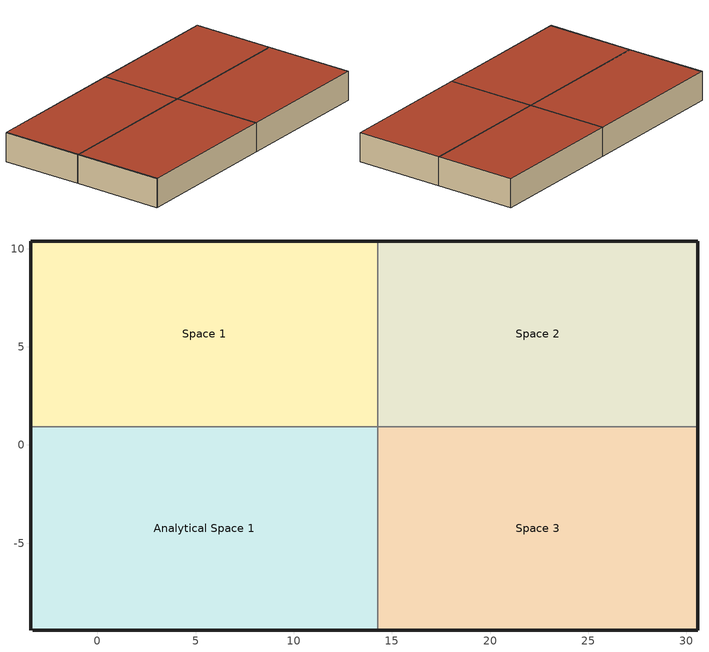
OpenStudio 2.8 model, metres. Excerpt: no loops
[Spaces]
Space 1
 floor ground (Slab edge uninsulated): -3.4,0.94 -3.4,10.39 14.28,10.39 14.28,0.94 z0
 wall outside (R-13 wood frame wall): 14.28,10.39 -3.4,10.39 -3.4,0.94 z0:3.35
 wall to Analytical Space 1: -3.4,0.94 14.28,0.94 z0:3.35
 wall to Space 2: 14.28,0.94 14.28,10.39 z0:3.35
 roof outside (R-20 over roof deck - cool roof): -3.3,0.94 14.28,0.94 14.28,10.39 -3.3,10.39 z3.35
Analytical Space 1
 floor ground (Slab edge uninsulated): -3.4,-9.42 -3.4,0.94 14.28,0.94 14.28,-9.42 z0
 wall outside (R-13 wood frame wall): -3.4,0.94 -3.4,-9.42 / -3.3,-9.42 14.28,-9.42 z0:3.35
 wall to Space 3: 14.28,-9.42 14.28,0.94 z0:3.35
 roof outside (R-20 over roof deck - cool roof): -3.3,-9.42 14.28,-9.42 14.28,0.94 -3.3,0.94 z3.35
Space 2
 floor ground (Slab edge uninsulated): 14.28,0.94 14.28,10.39 30.58,10.39 30.58,0.94 z0
 wall outside (R-13 wood frame wall): 30.58,0.94 30.58,10.39 14.28,10.39 z0:3.35
 wall to Space 3: 14.28,0.94 30.48,0.94 z0:3.35
 roof outside (R-20 over roof deck - cool roof): 14.28,0.94 30.58,0.94 30.58,10.39 14.28,10.39 z3.35
Space 3
 floor ground (Slab edge uninsulated): 14.28,-9.42 14.28,0.94 30.58,0.94 30.58,-9.42 z0
 wall outside (R-13 wood frame wall): 14.28,-9.42 30.58,-9.42 30.58,0.94 z0:3.35
 roof outside (R-20 over roof deck - cool roof): 14.28,-9.42 30.58,-9.42 30.58,0.94 14.28,0.94 z3.35
[Building]
Project Name
[SizingPeriod:DesignDay] Barometric Pressure {Pa}=83011; Sky Clearness=0; Rain Indicator=0; Snow Indicator=0; Day of Month=21; Daylight Saving Time Indicator=0; Dry-Bulb Temperature Range Modifier Type=DefaultMultipliers
Name | Maximum Dry-Bulb Temperature {C} | Daily Dry-Bulb Temperature Range {deltaC} | Humidity Indicating Conditions at Maximum Dry-Bulb | Wind Speed {m/s} | Wind Direction {deg} | Month | Day Type | Humidity Indicating Type | Solar Model Indicator | ASHRAE Taub | ASHRAE Taud
Denver Intl Ap Ann Clg .4% Condns DB=>MWB | 34.6 | 15.2 | 15.7 | 4.2 | 80 | 7 | SummerDesignDay | Wetbulb | ASHRAETau | 0.424 | 2.012
Denver Intl Ap Ann Clg .4% Condns WB=>MDB | 27.3 | 15.2 | 18.3 | 4.2 | 80 | 7 | SummerDesignDay | Wetbulb | ASHRAETau | 0.424 | 2.012
Denver Intl Ap Ann Clg .4% Condns DP=>MDB | 19.9 | 15.2 | 16 | 4.2 | 80 | 7 | SummerDesignDay | Dewpoint | ASHRAETau | 0.424 | 2.012
Denver Intl Ap Ann Htg 99.6% Condns DB | -17.4 | 0 | -17.4 | 3.3 | 160 | 12 | WinterDesignDay | Wetbulb | ASHRAEClearSky
Denver Intl Ap Ann Clg .4% Condns Enth=>MDB | 27 | 15.2 | 58300 | 4.2 | 80 | 7 | SummerDesignDay | Enthalpy | ASHRAETau | 0.424 | 2.012
Denver Intl Ap Ann Hum_n 99.6% Condns DP=>MCDB | -11.7 | 0 | -21.5 | 3.3 | 160 | 12 | WinterDesignDay | Dewpoint | ASHRAEClearSky
Denver Intl Ap Ann Htg Wind 99.6% Condns WS=>MCDB | 1.8 | 0 | 1.8 | 14.1 | 160 | 12 | WinterDesignDay | Wetbulb | ASHRAEClearSky
[Site:WaterMainsTemperature]
Calculation Method=Correlation; Maximum Difference In Monthly Average Outdoor Air Temperatures {deltaC}=10
[ClimateZones]

[Site]
Boston, MA: Latitude {deg}=42.35866; Longitude {deg}=-71.0567; Time Zone {hr}=-7; Elevation {m}=4.8768
[Material] Roughness=MediumRough
Name | Thickness {m} | Conductivity {W/m-K} | Density {kg/m3} | Specific Heat {J/kg-K} | Solar Absorptance
Wood shingle  (WS01) | 0.017769 | 0.11544 | 512.64 | 1256.04 | 0.7
Wood Sft 3/4 in  (WD01) | 0.019049 | 0.11544 | 512.64 | 1381.644
GypBd 5/8 in  (GP02) | 0.015879 | 0.160266 | 801 | 837.36 | 0.7
Blt-Up roof 3/8 in  (BR01) | 0.00954 | 0.162516 | 1121.4 | 1465.38 | 0.3
MinBd 3 in R-10.4  (IN24) | 0.076196 | 0.041538 | 240.3 | 711.756
Soil 8 in | 0.204206 | 1.730735 | 1842.3 | 837.36
Conc heavyweight 140lb 8 in  (CC05) | 0.2032 | 1.311205 | 2242.8 | 837.36
[Material:NoMass] Roughness=Smooth
Name | Thermal Resistance {m2-K/W}
Bldg paper felt  (BP01) | 0.01057
Minwool batt R13 w/ 2x4 frame | 1.6255
UG surface fictitious insulation | 5.28331
Carpet fiber pad  (CP01) | 0.36631
[Construction]
R-13 wood frame wall: Wood shingle  (WS01), Bldg paper felt  (BP01), Wood Sft 3/4 in  (WD01), Minwool batt R13 w/ 2x4 frame, GypBd 5/8 in  (GP02)
R-20 over roof deck - cool roof: Blt-Up roof 3/8 in  (BR01), Bldg paper felt  (BP01), MinBd 3 in R-10.4  (IN24), MinBd 3 in R-10.4  (IN24), Wood Sft 3/4 in  (WD01)
Slab edge uninsulated: UG surface fictitious insulation, Soil 8 in, Conc heavyweight 140lb 8 in  (CC05), Carpet fiber pad  (CP01)
[ThermalZone] Use Ideal Air Loads=No
Name | Volume {m3} | Thermostat
VAV Box Hot Water-1 | 536.059 | Thermostat Setpoint Dual Setpoint 1
VAV Box Electric-1 | 487.42 | Thermostat Setpoint Dual Setpoint 2
VAV Box Furnace-1 | 448.588 | Thermostat Setpoint Dual Setpoint 3
VAV Box No Reheat-1 | 493.914 | Thermostat Setpoint Dual Setpoint 4
[Space]
Name | Default Schedule Set | Thermal Zone | Design Specification Outdoor Air Object
Space 1 | aim0119|aim0119|aim0125 | VAV Box Electric-1 | Space 1_ventilation
Analytical Space 1 | aim0182|aim0182|aim0188 | VAV Box Hot Water-1 | Analytical Space 1_ventilation
Space 2 | aim0245|aim0245|aim0251 | VAV Box Furnace-1 | Space 2_ventilation
Space 3 | aim0182|aim0182|aim0188 | VAV Box No Reheat-1 | Space 3_ventilation
[DefaultScheduleSet] Infiltration Schedule=infil_bldg
Name | Number of People Schedule | Lighting Schedule | Electric Equipment Schedule
aim0119|aim0119|aim0125 | School Occupancy - 8am to 9pm | School Lighting - 7 AM to 9 PM | School Lighting - 7 AM to 9 PM
aim0182|aim0182|aim0188 | Common Office Occupancy - 8 AM to 5 PM | Office Lighting - 6 AM to 11 PM | Office Lighting - 6 AM to 11 PM
aim0245|aim0245|aim0251 | Restaurant Occupancy - Lunch and Dinner | Retail Lighting - 7 AM to 8 PM | Retail Lighting - 7 AM to 8 PM
[Lights:Definition] Design Level Calculation Method=Watts/Area
Name | Watts per Space Floor Area {W/m2}
adv_import_light_0 | 21.5171
adv_import_light_1 | 10.7639
adv_import_light_2 | 9.68752
[ElectricEquipment:Definition] Design Level Calculation Method=Watts/Area
Name | Watts per Space Floor Area {W/m2}
adv_import_elec_equip_0 | 21.5278
adv_import_elec_equip_1 | 13.9931
adv_import_elec_equip_2 | 5.81251
[People:Definition] Number of People Calculation Method=People; Fraction Radiant=0.3
Name | Number of People {people} | Sensible Heat Fraction
adv_import_people_0 | 72 | 0.5
adv_import_people_1 | 7 | 0.555556
adv_import_people_2 | 108 | 0.5
adv_import_people_3 | 6 | 0.555556
[Lights] Fraction Replaceable=1
Name | Lights Definition | Space or SpaceType
Space 1_lights | adv_import_light_0 | Space 1
Analytical Space 1_lights | adv_import_light_1 | Analytical Space 1
Space 2_lights | adv_import_light_2 | Space 2
Space 3_lights | adv_import_light_1 | Space 3
[ElectricEquipment]
Name | Electric Equipment Definition | Space or SpaceType
Space 1_elec_equip | adv_import_elec_equip_0 | Space 1
Analytical Space 1_elec_equip | adv_import_elec_equip_1 | Analytical Space 1
Space 2_elec_equip | adv_import_elec_equip_2 | Space 2
Space 3_elec_equip | adv_import_elec_equip_1 | Space 3
[People] Multiplier=1
Name | People Definition | Space or SpaceType | Activity Level Schedule
Space 1_people | adv_import_people_0 | Space 1 | activity_70.33705684133334
Analytical Space 1_people | adv_import_people_1 | Analytical Space 1 | activity_131.8819815775
Space 2_people | adv_import_people_2 | Space 2 | activity_161.1890885947222
Space 3_people | adv_import_people_3 | Space 3 | activity_131.8819815775
[SpaceInfiltration:DesignFlowRate] Design Flow Rate Calculation Method=Flow/ExteriorWallArea; Flow per Exterior Surface Area {m3/s-m2}=0.00019304
Name | Space or SpaceType | Schedule
Space 1_infiltration | Space 1 | All None Occ Sch based infiltration sch
Analytical Space 1_infiltration | Analytical Space 1 | SensFurnACDXFurnCV Occ Sch based infiltration sch
Space 2_infiltration | Space 2 | EnthElecACDXElecCV Occ Sch based infiltration sch
Space 3_infiltration | Space 3 | DOAS NoneHWCHWHWVV Occ Sch based infiltration sch
[DesignSpecification:OutdoorAir] Outdoor Air Method=Sum
Name | Outdoor Air Flow per Person {m3/s-person} | Outdoor Air Flow per Floor Area {m3/s-m2}
Space 1_ventilation | 0.00353961 | 0.0003048
Analytical Space 1_ventilation; Space 3_ventilation | 0.00235974 | 0.0003048
Space 2_ventilation | 0.00353961 | 0.0009144
[ThermostatSetpoint:DualSetpoint]
Name | Heating Setpoint Temperature Schedule | Cooling Setpoint Temperature Schedule
Thermostat Setpoint Dual Setpoint 1 | VAV Box Hot Water-1 Htg Setpoint Schedule with Setback | VAV Box Hot Water-1 Clg Setpoint Schedule with Setback
Thermostat Setpoint Dual Setpoint 2 | VAV Box Electric-1 Htg Setpoint Schedule with Setback | VAV Box Electric-1 Clg Setpoint Schedule with Setback
Thermostat Setpoint Dual Setpoint 3 | VAV Box Furnace-1 Htg Setpoint Schedule with Setback | VAV Box Furnace-1 Clg Setpoint Schedule with Setback
Thermostat Setpoint Dual Setpoint 4 | VAV Box No Reheat-1 Htg Setpoint Schedule with Setback | VAV Box No Reheat-1 Clg Setpoint Schedule with Setback
[SetpointManager:Scheduled] Control Variable=Temperature
Name | Schedule
Setpoint Manager Scheduled 1 | Schedule Constant 1
Setpoint Manager Scheduled 2 | Schedule Constant 2
Setpoint Manager Scheduled 3 | Schedule Constant 3
[AvailabilityManager:NightCycle] Control Type=CycleOnAny; Thermostat Tolerance {deltaC}=1; Cycling Run Time {s}=3600
Availability Manager Night Cycle 1; Availability Manager Night Cycle 2; Availability Manager Night Cycle 3
[Coil:Heating:Electric]
EnthElecACDXElecCV Preheat Coil: Availability Schedule=Always On Discrete
[HeatExchanger:AirToAir:SensibleAndLatent] Availability Schedule=Always On Discrete; Nominal Supply Air Flow Rate {m3/s}=autosize; Sensible Effectiveness at 100% Heating Air Flow=0.76; Sensible Effectiveness at 75% Heating Air Flow=0.81; Sensible Effectiveness at 100% Cooling Air Flow=0.76; Sensible Effectiveness at 75% Cooling Air Flow=0.81; Nominal Electric Power {W}=0; Supply Air Outlet Temperature Control=Yes; Heat Exchanger Type=Plate; Frost Control Type=None; Threshold Temperature {C}=1.7; Economizer Lockout=Yes
Name | Latent Effectiveness at 100% Heating Air Flow | Latent Effectiveness at 75% Heating Air Flow | Latent Effectiveness at 100% Cooling Air Flow | Latent Effectiveness at 75% Cooling Air Flow
EnthElecACDXElecCV Heat Exchanger | 0.68 | 0.73 | 0.68 | 0.73
SensFurnACDXFurnCV Heat Exchanger | 0 | 0 | 0 | 0
[Coil:Heating:Gas]
SensFurnACDXFurnCV Preheat Coil: Availability Schedule=Always On Discrete; Gas Burner Efficiency=0.8; Nominal Capacity {W}=AutoSize; Parasitic Electric Load {W}=0; Parasitic Gas Load {W}=0
[Schedule:Ruleset]
Name | Default Day Schedule | Summer Design Day Schedule | Winter Design Day Schedule
School Lighting - 7 AM to 9 PM | Schedule Day 1 | School Lighting - 7 AM to 9 PM Summer Design Day | School Lighting - 7 AM to 9 PM Winter Design Day
School Occupancy - 8am to 9pm | Schedule Day 4 | School Occupancy - 8am to 9pm Summer Design Day | School Occupancy - 8am to 9pm Winter Design Day
Office Lighting - 6 AM to 11 PM | Schedule Day 7 | Office Lighting - 6 AM to 11 PM Summer Design Day | Office Lighting - 6 AM to 11 PM Winter Design Day
Common Office Occupancy - 8 AM to 5 PM | Schedule Day 10 | Common Office Occupancy - 8 AM to 5 PM Summer Design Day | Common Office Occupancy - 8 AM to 5 PM Winter Design Day
Retail Lighting - 7 AM to 8 PM | Schedule Day 13 | Retail Lighting - 7 AM to 8 PM Summer Design Day | Retail Lighting - 7 AM to 8 PM Winter Design Day
Restaurant Occupancy - Lunch and Dinner | Schedule Day 16 | Restaurant Occupancy - Lunch and Dinner Summer Design Day | Restaurant Occupancy - Lunch and Dinner Winter Design Day
infil_bldg | Schedule Day 19 | infil_bldg Summer Design Day | infil_bldg Winter Design Day
activity_70.33705684133334 | Schedule Day 22 | activity_70.33705684133334 Summer Design Day | activity_70.33705684133334 Winter Design Day
activity_131.8819815775 | Schedule Day 25 | activity_131.8819815775 Summer Design Day | activity_131.8819815775 Winter Design Day
activity_161.1890885947222 | Schedule Day 28 | activity_161.1890885947222 Summer Design Day | activity_161.1890885947222 Winter Design Day
VAV Box Hot Water-1 Htg Setpoint Schedule with Setback | Schedule Day 33 | htg_VAV Box Hot Water-1 Summer Design Day | htg_VAV Box Hot Water-1 Winter Design Day
VAV Box Hot Water-1 Clg Setpoint Schedule with Setback | Schedule Day 43 | clg_VAV Box Hot Water-1 Summer Design Day | clg_VAV Box Hot Water-1 Winter Design Day
VAV Box Electric-1 Htg Setpoint Schedule with Setback | Schedule Day 55 | htg_VAV Box Electric-1 Summer Design Day | htg_VAV Box Electric-1 Winter Design Day
VAV Box Electric-1 Clg Setpoint Schedule with Setback | Schedule Day 65 | clg_VAV Box Electric-1 Summer Design Day | clg_VAV Box Electric-1 Winter Design Day
VAV Box Furnace-1 Htg Setpoint Schedule with Setback | Schedule Day 77 | htg_VAV Box Furnace-1 Summer Design Day | htg_VAV Box Furnace-1 Winter Design Day
VAV Box Furnace-1 Clg Setpoint Schedule with Setback | Schedule Day 87 | clg_VAV Box Furnace-1 Summer Design Day | clg_VAV Box Furnace-1 Winter Design Day
VAV Box No Reheat-1 Htg Setpoint Schedule with Setback | Schedule Day 99 | htg_VAV Box No Reheat-1 Summer Design Day | htg_VAV Box No Reheat-1 Winter Design Day
VAV Box No Reheat-1 Clg Setpoint Schedule with Setback | Schedule Day 109 | clg_VAV Box No Reheat-1 Summer Design Day | clg_VAV Box No Reheat-1 Winter Design Day
All None Occ Sch based infiltration sch | All None Occ Sch Default 1 | All None Occ Sch Summer Design Day 1 | All None Occ Sch Winter Design Day 1
EnthElecACDXElecCV Occ Sch based infiltration sch | EnthElecACDXElecCV Occ Sch Default 1 | EnthElecACDXElecCV Occ Sch Summer Design Day 1 | EnthElecACDXElecCV Occ Sch Winter Design Day 1
SensFurnACDXFurnCV Occ Sch based infiltration sch | SensFurnACDXFurnCV Occ Sch Default 1 | SensFurnACDXFurnCV Occ Sch Summer Design Day 1 | SensFurnACDXFurnCV Occ Sch Winter Design Day 1
DOAS NoneHWCHWHWVV Occ Sch based infiltration sch | DOAS NoneHWCHWHWVV Occ Sch Default 1 | DOAS NoneHWCHWHWVV Occ Sch Summer Design Day 1 | DOAS NoneHWCHWHWVV Occ Sch Winter Design Day 1
[Schedule:Day]
Schedule Day 1; School Lighting - 7 AM to 9 PM Winter Design Day; School Lighting - 7 AM to 9 PM Sun; Schedule Day 4; School Occupancy - 8am to 9pm Winter Design Day; School Occupancy - 8am to 9pm Sun; Schedule Day 7; Office Lighting - 6 AM to 11 PM Winter Design Day; Office Lighting - 6 AM to 11 PM Sun; Schedule Day 10; Common Office Occupancy - 8 AM to 5 PM Winter Design Day; Common Office Occupancy - 8 AM to 5 PM Sun; Schedule Day 13; Retail Lighting - 7 AM to 8 PM Winter Design Day; Retail Lighting - 7 AM to 8 PM Sun; Schedule Day 16; Restaurant Occupancy - Lunch and Dinner Winter Design Day; Restaurant Occupancy - Lunch and Dinner Sun; Schedule Day 19; infil_bldg Winter Design Day; Schedule Day 22; activity_70.33705684133334 Winter Design Day; Schedule Day 25; activity_131.8819815775 Winter Design Day; Schedule Day 28; activity_161.1890885947222 Winter Design Day: 24, 0, 0
School Lighting - 7 AM to 9 PM Summer Design Day; School Occupancy - 8am to 9pm Summer Design Day; Office Lighting - 6 AM to 11 PM Summer Design Day; Common Office Occupancy - 8 AM to 5 PM Summer Design Day; Retail Lighting - 7 AM to 8 PM Summer Design Day; Restaurant Occupancy - Lunch and Dinner Summer Design Day; infil_bldg Summer Design Day; All None Occ Sch Summer Design Day 1; All None Occ Sch Winter Design Day 1; All None Occ Sch Sunday 1; EnthElecACDXElecCV Occ Sch Summer Design Day 1; EnthElecACDXElecCV Occ Sch Winter Design Day 1; EnthElecACDXElecCV Occ Sch Sunday 1; SensFurnACDXFurnCV Occ Sch Summer Design Day 1; SensFurnACDXFurnCV Occ Sch Winter Design Day 1; SensFurnACDXFurnCV Occ Sch Sunday 1; DOAS NoneHWCHWHWVV Occ Sch Summer Design Day 1; DOAS NoneHWCHWHWVV Occ Sch Winter Design Day 1; DOAS NoneHWCHWHWVV Occ Sch Sunday 1: 24, 0, 1
School Lighting - 7 AM to 9 PM All: 7, 0, 0, 8, 0, 0.3, 9, 0, 0.85, 12, 0, 0.95, 15, 0, 0.8, 16, 0, 0.7, 18, 0, 0.5, 20, 0, 0.35, 22, 0, 0.3, 24, 0, 0
School Lighting - 7 AM to 9 PM Sat; School Occupancy - 8am to 9pm Sat; Office Lighting - 6 AM to 11 PM Sat; Common Office Occupancy - 8 AM to 5 PM Sat; Retail Lighting - 7 AM to 8 PM Sat; Restaurant Occupancy - Lunch and Dinner Sat: 7, 0, 0, 9, 0, 0.1, 13, 0, 0.2, 16, 0, 0.1, 24, 0, 0
School Occupancy - 8am to 9pm All: 7, 0, 0, 8, 0, 0.05, 9, 0, 0.75, 11, 0, 0.9, 15, 0, 0.8, 16, 0, 0.45, 17, 0, 0.15, 18, 0, 0.05, 19, 0, 0.15, 21, 0, 0.2, 22, 0, 0.1, 24, 0, 0
Office Lighting - 6 AM to 11 PM All: 6, 0, 0, 7, 0, 0.1, 8, 0, 0.3, 12, 0, 0.9, 13, 0, 0.8, 17, 0, 0.9, 18, 0, 0.5, 20, 0, 0.3, 22, 0, 0.2, 24, 0, 0
Common Office Occupancy - 8 AM to 5 PM All: 7, 0, 0, 8, 0, 0.1, 9, 0, 0.2, 11, 0, 0.95, 13, 0, 0.45, 18, 0, 0.95, 19, 0, 0.3, 22, 0, 0.1, 24, 0, 0
Retail Lighting - 7 AM to 8 PM All: 7, 0, 0, 8, 0, 0.2, 9, 0, 0.5, 18, 0, 0.9, 20, 0, 0.6, 21, 0, 0.5, 24, 0, 0
Restaurant Occupancy - Lunch and Dinner All: 2, 0, 0.15, 3, 0, 0.05, 7, 0, 0, 10, 0, 0.05, 11, 0, 0.2, 12, 0, 0.5, 13, 0, 0.8, 14, 0, 0.7, 15, 0, 0.4, 16, 0, 0.2, 17, 0, 0.25, 18, 0, 0.5, 21, 0, 0.8, 22, 0, 0.5, 23, 0, 0.35, 24, 0, 0.2
activity_70.33705684133334 Summer Design Day: 24, 0, 70.3371
activity_131.8819815775 Summer Design Day: 24, 0, 131.882
activity_161.1890885947222 Summer Design Day: 24, 0, 161.189
Schedule Day 33; htg_VAV Box Hot Water-1 Winter Design Day; htg_VAV Box Hot Water-1 Summer Design Day; Schedule Day 55; htg_VAV Box Electric-1 Winter Design Day; htg_VAV Box Electric-1 Summer Design Day; Schedule Day 77; htg_VAV Box Furnace-1 Winter Design Day; htg_VAV Box Furnace-1 Summer Design Day; Schedule Day 99; htg_VAV Box No Reheat-1 Winter Design Day; htg_VAV Box No Reheat-1 Summer Design Day: 24, 0, 21.1111
Schedule Day 36; Schedule Day 58; Schedule Day 80; Schedule Day 102: 24, 0, 18.3333
Schedule Day 37; Schedule Day 59; Schedule Day 81; Schedule Day 103: 5, 30, 18.3333, 16, 0, 21.1111, 24, 0, 18.3333
Schedule Day 38; Schedule Day 39; Schedule Day 40; Schedule Day 41; Schedule Day 42; Schedule Day 60; Schedule Day 61; Schedule Day 62; Schedule Day 63; Schedule Day 64; Schedule Day 104; Schedule Day 105; Schedule Day 106; Schedule Day 107; Schedule Day 108: 5, 30, 18.3333, 22, 0, 21.1111, 24, 0, 18.3333
Schedule Day 43; clg_VAV Box Hot Water-1 Winter Design Day; clg_VAV Box Hot Water-1 Summer Design Day; Schedule Day 65; clg_VAV Box Electric-1 Winter Design Day; clg_VAV Box Electric-1 Summer Design Day; Schedule Day 87; clg_VAV Box Furnace-1 Winter Design Day; clg_VAV Box Furnace-1 Summer Design Day; Schedule Day 109; clg_VAV Box No Reheat-1 Winter Design Day; clg_VAV Box No Reheat-1 Summer Design Day: 24, 0, 23.3333
Schedule Day 46; Schedule Day 68; Schedule Day 90; Schedule Day 112: 24, 0, 26.1111
Schedule Day 47; Schedule Day 69; Schedule Day 91; Schedule Day 113: 5, 30, 26.1111, 16, 0, 23.3333, 24, 0, 26.1111
Schedule Day 48; Schedule Day 49; Schedule Day 50; Schedule Day 51; Schedule Day 52; Schedule Day 70; Schedule Day 71; Schedule Day 72; Schedule Day 73; Schedule Day 74; Schedule Day 114; Schedule Day 115; Schedule Day 116; Schedule Day 117; Schedule Day 118: 5, 30, 26.1111, 22, 0, 23.3333, 24, 0, 26.1111
Schedule Day 82; Schedule Day 83; Schedule Day 84; Schedule Day 85; Schedule Day 86: 1, 30, 21.1111, 7, 0, 18.3333, 24, 0, 21.1111
Schedule Day 92; Schedule Day 93; Schedule Day 94; Schedule Day 95; Schedule Day 96: 1, 30, 23.3333, 7, 0, 26.1111, 24, 0, 23.3333
All None Occ Sch Default 1; EnthElecACDXElecCV Occ Sch Default 1; SensFurnACDXFurnCV Occ Sch Default 1; DOAS NoneHWCHWHWVV Occ Sch Default 1: 24, 0, 0.25
All None Occ Sch Saturday 1; EnthElecACDXElecCV Occ Sch Saturday 1; SensFurnACDXFurnCV Occ Sch Saturday 1; DOAS NoneHWCHWHWVV Occ Sch Saturday 1: 7, 0, 1, 16, 0, 0.25, 24, 0, 1
All None Occ Sch Friday 1; All None Occ Sch Thursday 1; All None Occ Sch Wednesday 1; All None Occ Sch Tuesday 1; All None Occ Sch Monday 1; SensFurnACDXFurnCV Occ Sch Friday 1; SensFurnACDXFurnCV Occ Sch Thursday 1; SensFurnACDXFurnCV Occ Sch Wednesday 1; SensFurnACDXFurnCV Occ Sch Tuesday 1; SensFurnACDXFurnCV Occ Sch Monday 1; DOAS NoneHWCHWHWVV Occ Sch Friday 1; DOAS NoneHWCHWHWVV Occ Sch Thursday 1; DOAS NoneHWCHWHWVV Occ Sch Wednesday 1; DOAS NoneHWCHWHWVV Occ Sch Tuesday 1; DOAS NoneHWCHWHWVV Occ Sch Monday 1: 7, 0, 1, 22, 0, 0.25, 24, 0, 1
EnthElecACDXElecCV Occ Sch Friday 1; EnthElecACDXElecCV Occ Sch Thursday 1; EnthElecACDXElecCV Occ Sch Wednesday 1; EnthElecACDXElecCV Occ Sch Tuesday 1; EnthElecACDXElecCV Occ Sch Monday 1: 3, 0, 0.25, 7, 0, 1, 24, 0, 0.25
[Schedule:Rule] Date Specification Type=DateRange; Start Month=1; Start Day=1; End Month=12
Name | Schedule Ruleset | Rule Order | Day Schedule | Apply Monday | Apply Tuesday | Apply Wednesday | Apply Thursday | Apply Friday | End Day | Apply Sunday | Apply Saturday
School Lighting - 7 AM to 9 PM All Rule | School Lighting - 7 AM to 9 PM | 2 | School Lighting - 7 AM to 9 PM All | Yes | Yes | Yes | Yes | Yes | 31
School Lighting - 7 AM to 9 PM Sun Rule | School Lighting - 7 AM to 9 PM | 1 | School Lighting - 7 AM to 9 PM Sun |  |  |  |  |  | 31 | Yes
School Lighting - 7 AM to 9 PM Sat Rule | School Lighting - 7 AM to 9 PM | 0 | School Lighting - 7 AM to 9 PM Sat |  |  |  |  |  | 31 |  | Yes
School Occupancy - 8am to 9pm All Rule | School Occupancy - 8am to 9pm | 2 | School Occupancy - 8am to 9pm All | Yes | Yes | Yes | Yes | Yes | 31
School Occupancy - 8am to 9pm Sun Rule | School Occupancy - 8am to 9pm | 1 | School Occupancy - 8am to 9pm Sun |  |  |  |  |  | 31 | Yes
School Occupancy - 8am to 9pm Sat Rule | School Occupancy - 8am to 9pm | 0 | School Occupancy - 8am to 9pm Sat |  |  |  |  |  | 31 |  | Yes
Office Lighting - 6 AM to 11 PM All Rule | Office Lighting - 6 AM to 11 PM | 2 | Office Lighting - 6 AM to 11 PM All | Yes | Yes | Yes | Yes | Yes | 31
Office Lighting - 6 AM to 11 PM Sun Rule | Office Lighting - 6 AM to 11 PM | 1 | Office Lighting - 6 AM to 11 PM Sun |  |  |  |  |  | 31 | Yes
Office Lighting - 6 AM to 11 PM Sat Rule | Office Lighting - 6 AM to 11 PM | 0 | Office Lighting - 6 AM to 11 PM Sat |  |  |  |  |  | 31 |  | Yes
Common Office Occupancy - 8 AM to 5 PM All Rule | Common Office Occupancy - 8 AM to 5 PM | 2 | Common Office Occupancy - 8 AM to 5 PM All | Yes | Yes | Yes | Yes | Yes | 31
Common Office Occupancy - 8 AM to 5 PM Sun Rule | Common Office Occupancy - 8 AM to 5 PM | 1 | Common Office Occupancy - 8 AM to 5 PM Sun |  |  |  |  |  | 31 | Yes
Common Office Occupancy - 8 AM to 5 PM Sat Rule | Common Office Occupancy - 8 AM to 5 PM | 0 | Common Office Occupancy - 8 AM to 5 PM Sat |  |  |  |  |  | 31 |  | Yes
Retail Lighting - 7 AM to 8 PM All Rule | Retail Lighting - 7 AM to 8 PM | 2 | Retail Lighting - 7 AM to 8 PM All | Yes | Yes | Yes | Yes | Yes | 31
Retail Lighting - 7 AM to 8 PM Sun Rule | Retail Lighting - 7 AM to 8 PM | 1 | Retail Lighting - 7 AM to 8 PM Sun |  |  |  |  |  | 31 | Yes
Retail Lighting - 7 AM to 8 PM Sat Rule | Retail Lighting - 7 AM to 8 PM | 0 | Retail Lighting - 7 AM to 8 PM Sat |  |  |  |  |  | 31 |  | Yes
Restaurant Occupancy - Lunch and Dinner All Rule | Restaurant Occupancy - Lunch and Dinner | 2 | Restaurant Occupancy - Lunch and Dinner All | Yes | Yes | Yes | Yes | Yes | 31
Restaurant Occupancy - Lunch and Dinner Sun Rule | Restaurant Occupancy - Lunch and Dinner | 1 | Restaurant Occupancy - Lunch and Dinner Sun |  |  |  |  |  | 31 | Yes
Restaurant Occupancy - Lunch and Dinner Sat Rule | Restaurant Occupancy - Lunch and Dinner | 0 | Restaurant Occupancy - Lunch and Dinner Sat |  |  |  |  |  | 31 |  | Yes
VAV Box Hot Water-1 Htg Setpoint Schedule Schedule Rule | VAV Box Hot Water-1 Htg Setpoint Schedule with Setback | 6 | Schedule Day 36 |  |  |  |  |  | 28 | Yes
VAV Box Hot Water-1 Htg Setpoint Schedule Schedule Rule 1 | VAV Box Hot Water-1 Htg Setpoint Schedule with Setback | 5 | Schedule Day 37 |  |  |  |  |  | 27 |  | Yes
VAV Box Hot Water-1 Htg Setpoint Schedule Schedule Rule 2 | VAV Box Hot Water-1 Htg Setpoint Schedule with Setback | 4 | Schedule Day 38 |  |  |  |  | Yes | 26
VAV Box Hot Water-1 Htg Setpoint Schedule Schedule Rule 3 | VAV Box Hot Water-1 Htg Setpoint Schedule with Setback | 3 | Schedule Day 39 |  |  |  | Yes |  | 25
VAV Box Hot Water-1 Htg Setpoint Schedule Schedule Rule 4 | VAV Box Hot Water-1 Htg Setpoint Schedule with Setback | 2 | Schedule Day 40 |  |  | Yes |  |  | 31
VAV Box Hot Water-1 Htg Setpoint Schedule Schedule Rule 5 | VAV Box Hot Water-1 Htg Setpoint Schedule with Setback | 1 | Schedule Day 41 |  | Yes |  |  |  | 30
VAV Box Hot Water-1 Htg Setpoint Schedule Schedule Rule 6 | VAV Box Hot Water-1 Htg Setpoint Schedule with Setback | 0 | Schedule Day 42 | Yes |  |  |  |  | 29
VAV Box Hot Water-1 Clg Setpoint Schedule Schedule Rule | VAV Box Hot Water-1 Clg Setpoint Schedule with Setback | 6 | Schedule Day 46 |  |  |  |  |  | 28 | Yes
VAV Box Hot Water-1 Clg Setpoint Schedule Schedule Rule 1 | VAV Box Hot Water-1 Clg Setpoint Schedule with Setback | 5 | Schedule Day 47 |  |  |  |  |  | 27 |  | Yes
VAV Box Hot Water-1 Clg Setpoint Schedule Schedule Rule 2 | VAV Box Hot Water-1 Clg Setpoint Schedule with Setback | 4 | Schedule Day 48 |  |  |  |  | Yes | 26
VAV Box Hot Water-1 Clg Setpoint Schedule Schedule Rule 3 | VAV Box Hot Water-1 Clg Setpoint Schedule with Setback | 3 | Schedule Day 49 |  |  |  | Yes |  | 25
VAV Box Hot Water-1 Clg Setpoint Schedule Schedule Rule 4 | VAV Box Hot Water-1 Clg Setpoint Schedule with Setback | 2 | Schedule Day 50 |  |  | Yes |  |  | 31
VAV Box Hot Water-1 Clg Setpoint Schedule Schedule Rule 5 | VAV Box Hot Water-1 Clg Setpoint Schedule with Setback | 1 | Schedule Day 51 |  | Yes |  |  |  | 30
VAV Box Hot Water-1 Clg Setpoint Schedule Schedule Rule 6 | VAV Box Hot Water-1 Clg Setpoint Schedule with Setback | 0 | Schedule Day 52 | Yes |  |  |  |  | 29
VAV Box Electric-1 Htg Setpoint Schedule Schedule Rule | VAV Box Electric-1 Htg Setpoint Schedule with Setback | 6 | Schedule Day 58 |  |  |  |  |  | 28 | Yes
VAV Box Electric-1 Htg Setpoint Schedule Schedule Rule 1 | VAV Box Electric-1 Htg Setpoint Schedule with Setback | 5 | Schedule Day 59 |  |  |  |  |  | 27 |  | Yes
VAV Box Electric-1 Htg Setpoint Schedule Schedule Rule 2 | VAV Box Electric-1 Htg Setpoint Schedule with Setback | 4 | Schedule Day 60 |  |  |  |  | Yes | 26
VAV Box Electric-1 Htg Setpoint Schedule Schedule Rule 3 | VAV Box Electric-1 Htg Setpoint Schedule with Setback | 3 | Schedule Day 61 |  |  |  | Yes |  | 25
VAV Box Electric-1 Htg Setpoint Schedule Schedule Rule 4 | VAV Box Electric-1 Htg Setpoint Schedule with Setback | 2 | Schedule Day 62 |  |  | Yes |  |  | 31
VAV Box Electric-1 Htg Setpoint Schedule Schedule Rule 5 | VAV Box Electric-1 Htg Setpoint Schedule with Setback | 1 | Schedule Day 63 |  | Yes |  |  |  | 30
VAV Box Electric-1 Htg Setpoint Schedule Schedule Rule 6 | VAV Box Electric-1 Htg Setpoint Schedule with Setback | 0 | Schedule Day 64 | Yes |  |  |  |  | 29
VAV Box Electric-1 Clg Setpoint Schedule Schedule Rule | VAV Box Electric-1 Clg Setpoint Schedule with Setback | 6 | Schedule Day 68 |  |  |  |  |  | 28 | Yes
VAV Box Electric-1 Clg Setpoint Schedule Schedule Rule 1 | VAV Box Electric-1 Clg Setpoint Schedule with Setback | 5 | Schedule Day 69 |  |  |  |  |  | 27 |  | Yes
VAV Box Electric-1 Clg Setpoint Schedule Schedule Rule 2 | VAV Box Electric-1 Clg Setpoint Schedule with Setback | 4 | Schedule Day 70 |  |  |  |  | Yes | 26
VAV Box Electric-1 Clg Setpoint Schedule Schedule Rule 3 | VAV Box Electric-1 Clg Setpoint Schedule with Setback | 3 | Schedule Day 71 |  |  |  | Yes |  | 25
VAV Box Electric-1 Clg Setpoint Schedule Schedule Rule 4 | VAV Box Electric-1 Clg Setpoint Schedule with Setback | 2 | Schedule Day 72 |  |  | Yes |  |  | 31
VAV Box Electric-1 Clg Setpoint Schedule Schedule Rule 5 | VAV Box Electric-1 Clg Setpoint Schedule with Setback | 1 | Schedule Day 73 |  | Yes |  |  |  | 30
VAV Box Electric-1 Clg Setpoint Schedule Schedule Rule 6 | VAV Box Electric-1 Clg Setpoint Schedule with Setback | 0 | Schedule Day 74 | Yes |  |  |  |  | 29
VAV Box Furnace-1 Htg Setpoint Schedule Schedule Rule | VAV Box Furnace-1 Htg Setpoint Schedule with Setback | 6 | Schedule Day 80 |  |  |  |  |  | 28 | Yes
VAV Box Furnace-1 Htg Setpoint Schedule Schedule Rule 1 | VAV Box Furnace-1 Htg Setpoint Schedule with Setback | 5 | Schedule Day 81 |  |  |  |  |  | 27 |  | Yes
VAV Box Furnace-1 Htg Setpoint Schedule Schedule Rule 2 | VAV Box Furnace-1 Htg Setpoint Schedule with Setback | 4 | Schedule Day 82 |  |  |  |  | Yes | 26
VAV Box Furnace-1 Htg Setpoint Schedule Schedule Rule 3 | VAV Box Furnace-1 Htg Setpoint Schedule with Setback | 3 | Schedule Day 83 |  |  |  | Yes |  | 25
VAV Box Furnace-1 Htg Setpoint Schedule Schedule Rule 4 | VAV Box Furnace-1 Htg Setpoint Schedule with Setback | 2 | Schedule Day 84 |  |  | Yes |  |  | 31
VAV Box Furnace-1 Htg Setpoint Schedule Schedule Rule 5 | VAV Box Furnace-1 Htg Setpoint Schedule with Setback | 1 | Schedule Day 85 |  | Yes |  |  |  | 30
VAV Box Furnace-1 Htg Setpoint Schedule Schedule Rule 6 | VAV Box Furnace-1 Htg Setpoint Schedule with Setback | 0 | Schedule Day 86 | Yes |  |  |  |  | 29
VAV Box Furnace-1 Clg Setpoint Schedule Schedule Rule | VAV Box Furnace-1 Clg Setpoint Schedule with Setback | 6 | Schedule Day 90 |  |  |  |  |  | 28 | Yes
VAV Box Furnace-1 Clg Setpoint Schedule Schedule Rule 1 | VAV Box Furnace-1 Clg Setpoint Schedule with Setback | 5 | Schedule Day 91 |  |  |  |  |  | 27 |  | Yes
VAV Box Furnace-1 Clg Setpoint Schedule Schedule Rule 2 | VAV Box Furnace-1 Clg Setpoint Schedule with Setback | 4 | Schedule Day 92 |  |  |  |  | Yes | 26
VAV Box Furnace-1 Clg Setpoint Schedule Schedule Rule 3 | VAV Box Furnace-1 Clg Setpoint Schedule with Setback | 3 | Schedule Day 93 |  |  |  | Yes |  | 25
VAV Box Furnace-1 Clg Setpoint Schedule Schedule Rule 4 | VAV Box Furnace-1 Clg Setpoint Schedule with Setback | 2 | Schedule Day 94 |  |  | Yes |  |  | 31
VAV Box Furnace-1 Clg Setpoint Schedule Schedule Rule 5 | VAV Box Furnace-1 Clg Setpoint Schedule with Setback | 1 | Schedule Day 95 |  | Yes |  |  |  | 30
VAV Box Furnace-1 Clg Setpoint Schedule Schedule Rule 6 | VAV Box Furnace-1 Clg Setpoint Schedule with Setback | 0 | Schedule Day 96 | Yes |  |  |  |  | 29
VAV Box No Reheat-1 Htg Setpoint Schedule Schedule Rule | VAV Box No Reheat-1 Htg Setpoint Schedule with Setback | 6 | Schedule Day 102 |  |  |  |  |  | 28 | Yes
VAV Box No Reheat-1 Htg Setpoint Schedule Schedule Rule 1 | VAV Box No Reheat-1 Htg Setpoint Schedule with Setback | 5 | Schedule Day 103 |  |  |  |  |  | 27 |  | Yes
VAV Box No Reheat-1 Htg Setpoint Schedule Schedule Rule 2 | VAV Box No Reheat-1 Htg Setpoint Schedule with Setback | 4 | Schedule Day 104 |  |  |  |  | Yes | 26
VAV Box No Reheat-1 Htg Setpoint Schedule Schedule Rule 3 | VAV Box No Reheat-1 Htg Setpoint Schedule with Setback | 3 | Schedule Day 105 |  |  |  | Yes |  | 25
VAV Box No Reheat-1 Htg Setpoint Schedule Schedule Rule 4 | VAV Box No Reheat-1 Htg Setpoint Schedule with Setback | 2 | Schedule Day 106 |  |  | Yes |  |  | 31
VAV Box No Reheat-1 Htg Setpoint Schedule Schedule Rule 5 | VAV Box No Reheat-1 Htg Setpoint Schedule with Setback | 1 | Schedule Day 107 |  | Yes |  |  |  | 30
VAV Box No Reheat-1 Htg Setpoint Schedule Schedule Rule 6 | VAV Box No Reheat-1 Htg Setpoint Schedule with Setback | 0 | Schedule Day 108 | Yes |  |  |  |  | 29
VAV Box No Reheat-1 Clg Setpoint Schedule Schedule Rule | VAV Box No Reheat-1 Clg Setpoint Schedule with Setback | 6 | Schedule Day 112 |  |  |  |  |  | 28 | Yes
VAV Box No Reheat-1 Clg Setpoint Schedule Schedule Rule 1 | VAV Box No Reheat-1 Clg Setpoint Schedule with Setback | 5 | Schedule Day 113 |  |  |  |  |  | 27 |  | Yes
VAV Box No Reheat-1 Clg Setpoint Schedule Schedule Rule 2 | VAV Box No Reheat-1 Clg Setpoint Schedule with Setback | 4 | Schedule Day 114 |  |  |  |  | Yes | 26
VAV Box No Reheat-1 Clg Setpoint Schedule Schedule Rule 3 | VAV Box No Reheat-1 Clg Setpoint Schedule with Setback | 3 | Schedule Day 115 |  |  |  | Yes |  | 25
VAV Box No Reheat-1 Clg Setpoint Schedule Schedule Rule 4 | VAV Box No Reheat-1 Clg Setpoint Schedule with Setback | 2 | Schedule Day 116 |  |  | Yes |  |  | 31
VAV Box No Reheat-1 Clg Setpoint Schedule Schedule Rule 5 | VAV Box No Reheat-1 Clg Setpoint Schedule with Setback | 1 | Schedule Day 117 |  | Yes |  |  |  | 30
VAV Box No Reheat-1 Clg Setpoint Schedule Schedule Rule 6 | VAV Box No Reheat-1 Clg Setpoint Schedule with Setback | 0 | Schedule Day 118 | Yes |  |  |  |  | 29
All None Occ Sch Sunday Rule 1 | All None Occ Sch based infiltration sch | 0 | All None Occ Sch Sunday 1 |  |  |  |  |  | 28 | Yes
All None Occ Sch Saturday Rule 1 | All None Occ Sch based infiltration sch | 1 | All None Occ Sch Saturday 1 |  |  |  |  |  | 27 |  | Yes
All None Occ Sch Friday Rule 1 | All None Occ Sch based infiltration sch | 2 | All None Occ Sch Friday 1 |  |  |  |  | Yes | 26
All None Occ Sch Thursday Rule 1 | All None Occ Sch based infiltration sch | 3 | All None Occ Sch Thursday 1 |  |  |  | Yes |  | 25
All None Occ Sch Wednesday Rule 1 | All None Occ Sch based infiltration sch | 4 | All None Occ Sch Wednesday 1 |  |  | Yes |  |  | 31
All None Occ Sch Tuesday Rule 1 | All None Occ Sch based infiltration sch | 5 | All None Occ Sch Tuesday 1 |  | Yes |  |  |  | 30
All None Occ Sch Monday Rule 1 | All None Occ Sch based infiltration sch | 6 | All None Occ Sch Monday 1 | Yes |  |  |  |  | 29
EnthElecACDXElecCV Occ Sch Sunday Rule 1 | EnthElecACDXElecCV Occ Sch based infiltration sch | 0 | EnthElecACDXElecCV Occ Sch Sunday 1 |  |  |  |  |  | 28 | Yes
EnthElecACDXElecCV Occ Sch Saturday Rule 1 | EnthElecACDXElecCV Occ Sch based infiltration sch | 1 | EnthElecACDXElecCV Occ Sch Saturday 1 |  |  |  |  |  | 27 |  | Yes
EnthElecACDXElecCV Occ Sch Friday Rule 1 | EnthElecACDXElecCV Occ Sch based infiltration sch | 2 | EnthElecACDXElecCV Occ Sch Friday 1 |  |  |  |  | Yes | 26
EnthElecACDXElecCV Occ Sch Thursday Rule 1 | EnthElecACDXElecCV Occ Sch based infiltration sch | 3 | EnthElecACDXElecCV Occ Sch Thursday 1 |  |  |  | Yes |  | 25
EnthElecACDXElecCV Occ Sch Wednesday Rule 1 | EnthElecACDXElecCV Occ Sch based infiltration sch | 4 | EnthElecACDXElecCV Occ Sch Wednesday 1 |  |  | Yes |  |  | 31
EnthElecACDXElecCV Occ Sch Tuesday Rule 1 | EnthElecACDXElecCV Occ Sch based infiltration sch | 5 | EnthElecACDXElecCV Occ Sch Tuesday 1 |  | Yes |  |  |  | 30
EnthElecACDXElecCV Occ Sch Monday Rule 1 | EnthElecACDXElecCV Occ Sch based infiltration sch | 6 | EnthElecACDXElecCV Occ Sch Monday 1 | Yes |  |  |  |  | 29
SensFurnACDXFurnCV Occ Sch Sunday Rule 1 | SensFurnACDXFurnCV Occ Sch based infiltration sch | 0 | SensFurnACDXFurnCV Occ Sch Sunday 1 |  |  |  |  |  | 28 | Yes
SensFurnACDXFurnCV Occ Sch Saturday Rule 1 | SensFurnACDXFurnCV Occ Sch based infiltration sch | 1 | SensFurnACDXFurnCV Occ Sch Saturday 1 |  |  |  |  |  | 27 |  | Yes
SensFurnACDXFurnCV Occ Sch Friday Rule 1 | SensFurnACDXFurnCV Occ Sch based infiltration sch | 2 | SensFurnACDXFurnCV Occ Sch Friday 1 |  |  |  |  | Yes | 26
SensFurnACDXFurnCV Occ Sch Thursday Rule 1 | SensFurnACDXFurnCV Occ Sch based infiltration sch | 3 | SensFurnACDXFurnCV Occ Sch Thursday 1 |  |  |  | Yes |  | 25
SensFurnACDXFurnCV Occ Sch Wednesday Rule 1 | SensFurnACDXFurnCV Occ Sch based infiltration sch | 4 | SensFurnACDXFurnCV Occ Sch Wednesday 1 |  |  | Yes |  |  | 31
SensFurnACDXFurnCV Occ Sch Tuesday Rule 1 | SensFurnACDXFurnCV Occ Sch based infiltration sch | 5 | SensFurnACDXFurnCV Occ Sch Tuesday 1 |  | Yes |  |  |  | 30
SensFurnACDXFurnCV Occ Sch Monday Rule 1 | SensFurnACDXFurnCV Occ Sch based infiltration sch | 6 | SensFurnACDXFurnCV Occ Sch Monday 1 | Yes |  |  |  |  | 29
DOAS NoneHWCHWHWVV Occ Sch Sunday Rule 1 | DOAS NoneHWCHWHWVV Occ Sch based infiltration sch | 0 | DOAS NoneHWCHWHWVV Occ Sch Sunday 1 |  |  |  |  |  | 28 | Yes
DOAS NoneHWCHWHWVV Occ Sch Saturday Rule 1 | DOAS NoneHWCHWHWVV Occ Sch based infiltration sch | 1 | DOAS NoneHWCHWHWVV Occ Sch Saturday 1 |  |  |  |  |  | 27 |  | Yes
DOAS NoneHWCHWHWVV Occ Sch Friday Rule 1 | DOAS NoneHWCHWHWVV Occ Sch based infiltration sch | 2 | DOAS NoneHWCHWHWVV Occ Sch Friday 1 |  |  |  |  | Yes | 26
DOAS NoneHWCHWHWVV Occ Sch Thursday Rule 1 | DOAS NoneHWCHWHWVV Occ Sch based infiltration sch | 3 | DOAS NoneHWCHWHWVV Occ Sch Thursday 1 |  |  |  | Yes |  | 25
DOAS NoneHWCHWHWVV Occ Sch Wednesday Rule 1 | DOAS NoneHWCHWHWVV Occ Sch based infiltration sch | 4 | DOAS NoneHWCHWHWVV Occ Sch Wednesday 1 |  |  | Yes |  |  | 31
DOAS NoneHWCHWHWVV Occ Sch Tuesday Rule 1 | DOAS NoneHWCHWHWVV Occ Sch based infiltration sch | 5 | DOAS NoneHWCHWHWVV Occ Sch Tuesday 1 |  | Yes |  |  |  | 30
DOAS NoneHWCHWHWVV Occ Sch Monday Rule 1 | DOAS NoneHWCHWHWVV Occ Sch based infiltration sch | 6 | DOAS NoneHWCHWHWVV Occ Sch Monday 1 | Yes |  |  |  |  | 29
[Schedule:Constant]
Name | Value
Always On Discrete | 1
Schedule Constant 1; Schedule Constant 2; Schedule Constant 3 | 4
